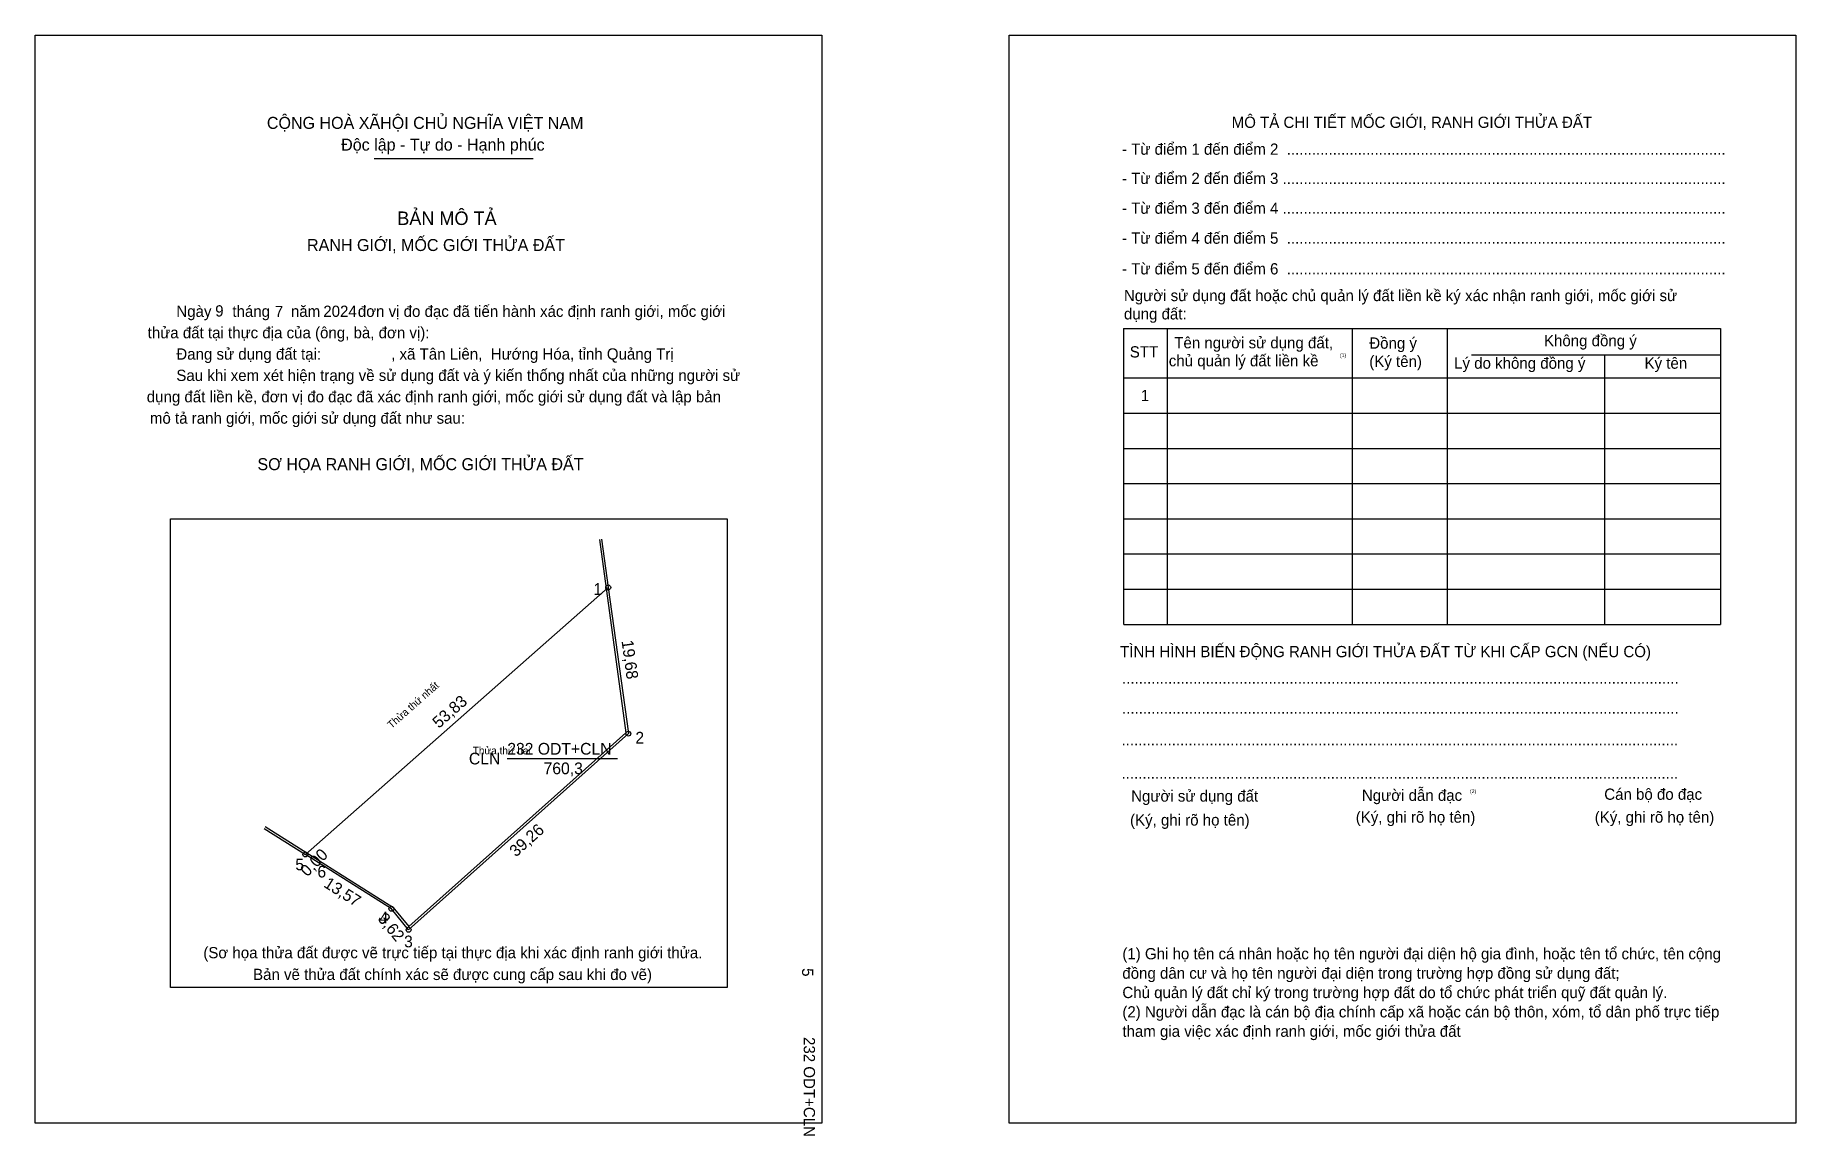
# Model space of a CAD drawing. Extents: x 550024 to 550259, y 1839013 to 1839159.
import ezdxf

# ---------------------------------------------------------------- set-up
doc = ezdxf.new("R2010")
doc.units = 0
for name, color, linetype in [('Level 10', 7, 'Continuous'), ('Level 16', 7, 'Continuous'), ('Level 2', 7, 'Continuous'), ('Level 20', 7, 'Continuous'), ('Level 30', 7, 'Continuous'), ('Level 4', 7, 'Continuous'), ('Level 6', 7, 'Continuous'), ('Level 8', 7, 'Continuous'), ('Level 9', 7, 'Continuous')]:
    doc.layers.add(name, color=color, linetype=linetype)

msp = doc.modelspace()

# ---------------------------------------------------------------- linework, layer by layer
at = {"layer": 'Level 10'}
for p, q in [((550099.6, 1839092.18), (550100.48, 1839085.74)), ((550060.11, 1839050.15), (550100.48, 1839085.74)), ((550100.48, 1839085.74), (550103.16, 1839066.25)), ((550103.16, 1839066.25), (550073.87, 1839040.11)), ((550054.62, 1839053.61), (550060.11, 1839050.15)), ((550071.58, 1839042.91), (550060.11, 1839050.15)), ((550060.11, 1839050.15), (550060.11, 1839050.15)), ((550073.87, 1839040.11), (550071.58, 1839042.91))]:
    msp.add_line(p, q, dxfattribs=at)
at = {"layer": 'Level 16'}
for p, q in [((550099.3, 1839092.13), (550102.84, 1839066.37)), ((550073.9, 1839040.54), (550102.84, 1839066.37)), ((550054.77, 1839053.87), (550071.78, 1839043.14)), ((550071.78, 1839043.14), (550073.9, 1839040.54))]:
    msp.add_line(p, q, dxfattribs=at)
at = {"layer": 'Level 2'}
msp.add_lwpolyline([(550024.1, 1839159.35), (550128.94, 1839159.35), (550128.94, 1839014.35), (550024.1, 1839014.35)], close=True, dxfattribs=at)
at = {"layer": 'Level 20'}
for centre in [(550100.48, 1839085.74), (550103.16, 1839066.25), (550060.11, 1839050.15), (550060.11, 1839050.15), (550071.58, 1839042.91), (550073.87, 1839040.11)]:
    msp.add_circle(centre, 0.326, dxfattribs=at)
at = {"layer": 'Level 30'}
for p, q in [((550069.28, 1839142.91), (550090.48, 1839142.91)), ((550174.97, 1839120.24), (550174.97, 1839080.82)), ((550199.63, 1839120.24), (550199.63, 1839080.82)), ((550212.32, 1839120.28), (550212.32, 1839080.82)), ((550248.73, 1839120.24), (550248.73, 1839080.82)), ((550215.53, 1839116.76), (550248.73, 1839116.76)), ((550169.22, 1839113.67), (550248.73, 1839113.67)), ((550169.22, 1839108.97), (550248.73, 1839108.97)), ((550169.22, 1839104.28), (550248.73, 1839104.28)), ((550169.22, 1839099.59), (550248.73, 1839099.59)), ((550169.22, 1839094.9), (550248.73, 1839094.9)), ((550169.22, 1839090.2), (550248.73, 1839090.2)), ((550169.22, 1839085.51), (550248.73, 1839085.51)), ((550169.22, 1839080.82), (550248.73, 1839080.82))]:
    msp.add_line(p, q, dxfattribs=at)
for points in [[(550169.17, 1839120.24), (550248.73, 1839120.24)], [(550169.17, 1839120.24), (550169.17, 1839080.82)], [(550233.26, 1839116.72), (550233.26, 1839080.82)]]:
    msp.add_lwpolyline(points, dxfattribs=at)
msp.add_lwpolyline([(550042.14, 1839032.4), (550042.14, 1839094.89), (550116.32, 1839094.89), (550116.32, 1839032.4)], close=True, dxfattribs=at)
at = {"layer": 'Level 4'}
msp.add_lwpolyline([(550153.94, 1839159.35), (550258.77, 1839159.35), (550258.77, 1839014.35), (550153.94, 1839014.35)], close=True, dxfattribs=at)
at = {"layer": 'Level 6'}
msp.add_line((550087.02, 1839062.93), (550101.7, 1839062.93), dxfattribs=at)

# ---------------------------------------------------------------- texts
at = {"layer": 'Level 10'}
for s, p in [('9', (550048.09, 1839121.85)), ('7', (550056.04, 1839121.77)), ('2024', (550062.5, 1839121.8)), ('             , xã Tân Liên,  Hướng Hóa, tỉnh Quảng Trị', (550064.3, 1839116.11)), ('1', (550171.47, 1839110.57))]:
    msp.add_text(s, height=1.5, dxfattribs=at).set_placement(p)
for s, p in [('5', (550126.32, 1839034.99)), ('232 ODT+CLN', (550126.54, 1839025.81))]:
    msp.add_text(s, height=1.5, rotation=270, dxfattribs=at).set_placement(p)
at = {"layer": 'Level 16'}
msp.add_text('Thửa thứ nhất', height=1, rotation=41.3992, dxfattribs=at).set_placement((550071.59, 1839066.87))
msp.add_text('Thửa thứ hai', height=1, dxfattribs=at).set_placement((550082.42, 1839063.5))
at = {"layer": 'Level 30'}
for s, height, p in [('CỘNG HOÀ XÃHỘI CHỦ NGHĨA VIỆT NAM', 1.6, (550054.98, 1839146.86)), ('MÔ TẢ CHI TIẾT MỐC GIỚI, RANH GIỚI THỬA ĐẤT', 1.4994, (550183.58, 1839146.99)), ('Độc lập - Tự do - Hạnh phúc', 1.6, (550064.88, 1839143.96)), ('- Từ điểm 1 đến điểm 2  .........................................................................................................', 1.49943, (550168.96, 1839143.41)), ('- Từ điểm 2 đến điểm 3 ..........................................................................................................', 1.49943, (550168.96, 1839139.52)), ('- Từ điểm 3 đến điểm 4 ..........................................................................................................', 1.49943, (550168.96, 1839135.54)), ('BẢN MÔ TẢ', 1.8, (550072.36, 1839134.05)), ('RANH GIỚI, MỐC GIỚI THỬA ĐẤT', 1.6, (550060.33, 1839130.58)), ('- Từ điểm 4 đến điểm 5  .........................................................................................................', 1.49943, (550168.96, 1839131.55)), ('- Từ điểm 5 đến điểm 6  .........................................................................................................', 1.49943, (550168.96, 1839127.46)), ('Người sử dụng đất hoặc chủ quản lý đất liền kề ký xác nhận ranh giới, mốc giới sử', 1.4994, (550169.22, 1839123.9)), ('Ngày     tháng     năm         đơn vị đo đạc đã tiến hành xác định ranh giới, mốc giới ', 1.5, (550042.91, 1839121.8)), ('dụng đất:', 1.499, (550169.22, 1839121.46)), ('thửa đất tại thực địa của (ông, bà, đơn vị):', 1.5, (550039.09, 1839118.95)), ('Tên người sử dụng đất,', 1.4994, (550175.93, 1839117.61)), ('Đồng ý', 1.499, (550201.92, 1839117.56)), ('Không đồng ý', 1.4994, (550225.21, 1839117.89)), ('Đang sử dụng đất tại:', 1.5, (550042.91, 1839116.1)), ('STT', 1.499, (550170, 1839116.39)), ('chủ quản lý đất liền kề', 1.4994, (550175.2, 1839115.21)), ('(1)', 0.5, (550198, 1839116.44)), ('(Ký tên)', 1.499, (550201.92, 1839115.12)), ('Lý do không đồng ý', 1.4994, (550213.23, 1839114.89)), ('Ký tên', 1.499, (550238.61, 1839114.89)), ('Sau khi xem xét hiện trạng về sử dụng đất và ý kiến thống nhất của những người sử ', 1.5, (550042.91, 1839113.26)), ('dụng đất liền kề, đơn vị đo đạc đã xác định ranh giới, mốc giới sử dụng đất và lập bản', 1.5, (550038.97, 1839110.41)), ('mô tả ranh giới, mốc giới sử dụng đất như sau:', 1.5, (550039.39, 1839107.56)), ('SƠ HỌA RANH GIỚI, MỐC GIỚI THỬA ĐẤT', 1.6, (550053.72, 1839101.37)), ('TÌNH HÌNH BIẾN ĐỘNG RANH GIỚI THỬA ĐẤT TỪ KHI CẤP GCN (NẾU CÓ)', 1.4994, (550168.71, 1839076.44)), ('.....................................................................................................................................', 1.50168, (550168.96, 1839072.91)), ('.....................................................................................................................................', 1.50168, (550168.96, 1839068.92)), ('.....................................................................................................................................', 1.50168, (550168.89, 1839064.7)), ('.....................................................................................................................................', 1.50168, (550168.89, 1839060.24)), ('Người sử dụng đất', 1.4994, (550170.18, 1839057.19)), ('Người dẫn đạc', 1.4994, (550200.94, 1839057.29)), ('(2)', 0.5, (550215.34, 1839058.32)), ('Cán bộ đo đạc', 1.4994, (550233.24, 1839057.43)), ('(Ký, ghi rõ họ tên)', 1.4994, (550170.03, 1839054)), ('(Ký, ghi rõ họ tên)', 1.4994, (550200.12, 1839054.38)), ('(Ký, ghi rõ họ tên)', 1.4994, (550231.97, 1839054.38)), ('(Sơ họa thửa đất được vẽ trực tiếp tại thực địa khi xác định ranh giới thửa.', 1.5, (550046.51, 1839036.31)), ('(1) Ghi họ tên cá nhân hoặc họ tên người đại diện hộ gia đình, hoặc tên tổ chức, tên cộng', 1.4994, (550169.01, 1839036.17)), ('Bản vẽ thửa đất chính xác sẽ được cung cấp sau khi đo vẽ)', 1.5, (550053.14, 1839033.41)), ('đồng dân cư và họ tên người đại diện trong trường hợp đồng sử dụng đất;', 1.4994, (550169.01, 1839033.58)), ('Chủ quản lý đất chỉ ký trong trường hợp đất do tổ chức phát triển quỹ đất quản lý.', 1.4994, (550169.01, 1839031)), ('(2) Người dẫn đạc là cán bộ địa chính cấp xã hoặc cán bộ thôn, xóm, tổ dân phố trực tiếp', 1.4994, (550169.01, 1839028.42)), ('tham gia việc xác định ranh giới, mốc giới thửa đất', 1.4994, (550169.01, 1839025.84))]:
    msp.add_text(s, height=height, dxfattribs=at).set_placement(p)
at = {"layer": 'Level 6'}
for s, height, p in [('232 ODT+CLN', 1.5646, (550087.02, 1839063.45)), ('CLN', 1.565, (550081.91, 1839062.15)), ('760,3', 1.565, (550091.86, 1839060.84))]:
    msp.add_text(s, height=height, dxfattribs=at).set_placement(p)
at = {"layer": 'Level 8'}
for s, rotation, p in [('19,68', 277.8182, (550102.25, 1839078.61)), ('53,83', 41.3992, (550077.9, 1839066.88)), ('39,26', 41.7475, (550088.17, 1839049.73)), ('0,00', 45, (550060.36, 1839047.09)), ('13,57', 327.7585, (550062.44, 1839045.9)), ('3,62', 309.2783, (550069.66, 1839041.55))]:
    msp.add_text(s, height=1.565, rotation=rotation, dxfattribs=at).set_placement(p)
at = {"layer": 'Level 9'}
for s, p in [('1', (550098.5, 1839084.75)), ('2', (550104.1, 1839064.93)), ('5', (550058.77, 1839048.04)), ('6', (550061.71, 1839047.08)), ('4', (550070.01, 1839040.96)), ('3', (550073.27, 1839037.77))]:
    msp.add_text(s, height=1.56, dxfattribs=at).set_placement(p)

doc.saveas('drawing.dxf')
